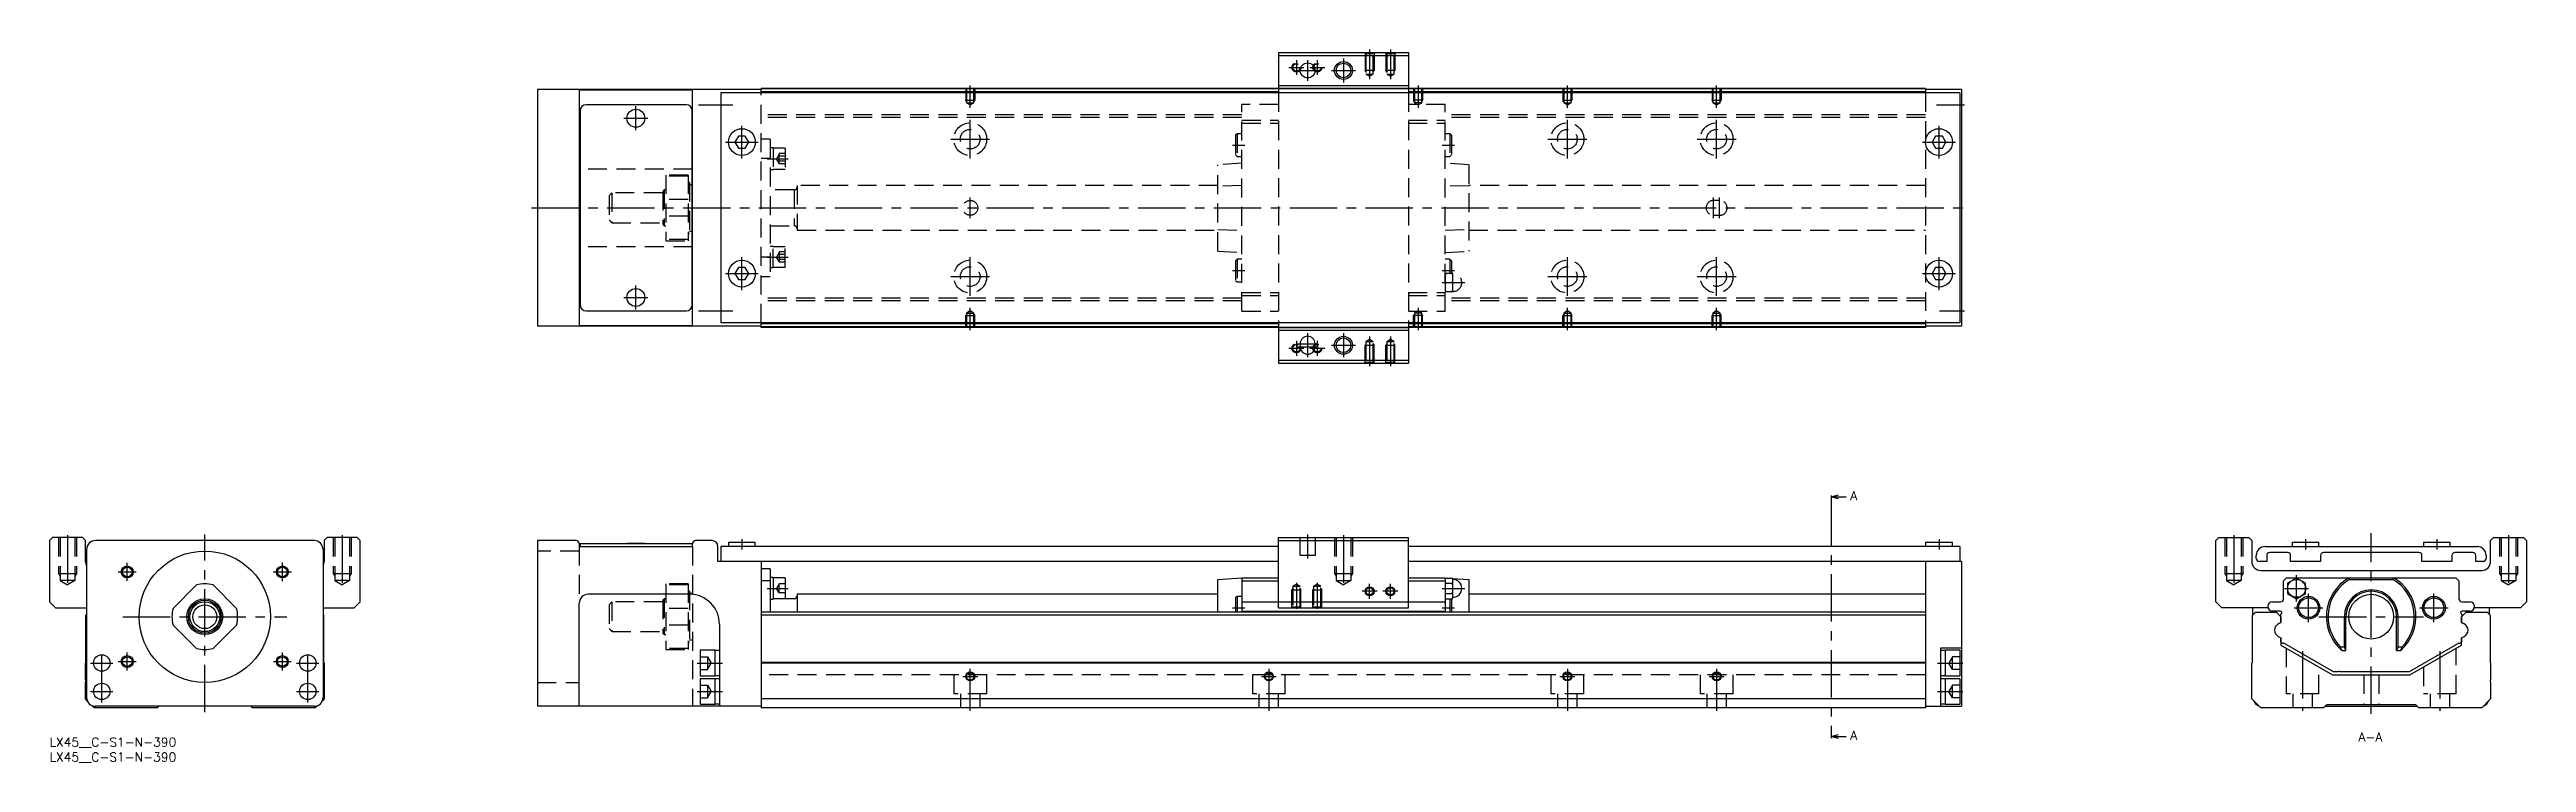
# Model space of a CAD drawing. Extents: x 0 to 830, y -8 to 230.
import ezdxf

# ---------------------------------------------------------------- set-up
doc = ezdxf.new("R2010")
doc.units = 0
doc.header["$LTSCALE"] = 0.5
doc.linetypes.add('CENTER', pattern=[50.8, 31.75, -6.35, 6.35, -6.35])
doc.linetypes.add('DASHED', pattern=[19.05, 12.7, -6.35])
for name, color, linetype in [('MSM_CENTER', 1, 'CENTER'), ('MSM_CONTINUOUS', 7, 'CONTINUOUS'), ('MSM_DASHED', 4, 'DASHED'), ('MSM_NARROW', 5, 'CONTINUOUS'), ('MSM_PART_NUMBER', 7, 'CONTINUOUS')]:
    doc.layers.add(name, color=color, linetype=linetype)
doc.styles.get("Standard").update_dxf_attribs({"font": 'txt.shx', "height": 3, "bigfont": 'bigfont.shx'})

# ---------------------------------------------------------------- blocks, each defined once
blk = doc.blocks.new('*U3')
at = {"layer": 'MSM_PART_NUMBER'}
blk.add_text('LX45__C-S1-N-390', height=3, dxfattribs=at).set_placement((0, -3))
blk = doc.blocks.new('*U4')
at = {"layer": 'MSM_PART_NUMBER'}
blk.add_text('LX45__C-S1-N-390', height=3, dxfattribs=at).set_placement((0, -8))

msp = doc.modelspace()

# ---------------------------------------------------------------- linework, layer by layer
at = {"layer": 'MSM_CENTER'}
for p, q in [((415.15, 224.38), (420.15, 224.38)), ((417.65, 226.88), (417.65, 221.88)), ((421.4, 226.88), (421.4, 219.88)), ((422.15, 224.38), (427.15, 224.38)), ((424.65, 226.88), (424.65, 221.88)), ((433.4, 227.38), (433.4, 219.38)), ((442.15, 230.38), (442.15, 220.47)), ((449.15, 230.38), (449.15, 220.47)), ((308.4, 210.87), (308.4, 218.38)), ((417.9, 223.38), (424.9, 223.38)), ((429.4, 223.38), (437.4, 223.38)), ((458.4, 218.38), (458.4, 210.87)), ((508.4, 210.87), (508.4, 218.38)), ((558.4, 210.87), (558.4, 218.38)), ((196.4, 203.38), (196.4, 211.38)), ((217.4, 211.88), (228.9, 211.88)), ((632.07, 211.88), (641.4, 211.88)), ((192.4, 207.38), (200.4, 207.38)), ((226.4, 199.38), (237.4, 199.38)), ((231.9, 193.88), (231.9, 204.88)), ((301.9, 200.38), (314.9, 200.38)), ((308.4, 193.88), (308.4, 206.88)), ((501.9, 200.38), (514.9, 200.38)), ((508.4, 193.88), (508.4, 206.88)), ((551.9, 200.38), (564.9, 200.38)), ((558.4, 193.88), (558.4, 206.88)), ((627.4, 199.38), (638.4, 199.38)), ((632.9, 193.88), (632.9, 204.88)), ((240.4, 193.83), (247.4, 193.83)), ((396.25, 198.38), (400.35, 198.38)), ((466.45, 198.38), (470.55, 198.38)), ((161.4, 177.38), (642.4, 177.38)), ((308.4, 173.88), (308.4, 180.88)), ((557.4, 173.88), (557.4, 180.88)), ((559.4, 173.88), (559.4, 180.88)), ((231.9, 149.88), (231.9, 160.88)), ((240.4, 160.92), (247.4, 160.92)), ((308.4, 147.88), (308.4, 160.88)), ((508.4, 147.88), (508.4, 160.88)), ((558.4, 147.88), (558.4, 160.88)), ((632.9, 149.88), (632.9, 160.88)), ((196.4, 143.38), (196.4, 151.38)), ((226.4, 155.38), (237.4, 155.38)), ((301.9, 154.38), (314.9, 154.38)), ((396.25, 156.38), (400.35, 156.38)), ((466.45, 156.38), (470.55, 156.38)), ((466.45, 152.38), (474.05, 152.38)), ((501.9, 154.38), (514.9, 154.38)), ((551.9, 154.38), (564.9, 154.38)), ((627.4, 155.38), (638.4, 155.38)), ((192.4, 147.38), (200.4, 147.38)), ((217.4, 142.88), (228.9, 142.88)), ((308.4, 136.38), (308.4, 143.89)), ((458.4, 143.89), (458.4, 136.38)), ((508.4, 136.38), (508.4, 143.89)), ((558.4, 136.38), (558.4, 143.89)), ((633.07, 142.88), (641.4, 142.88)), ((417.65, 132.88), (417.65, 127.88)), ((421.4, 135.38), (421.4, 127.38)), ((424.65, 132.88), (424.65, 127.88)), ((433.4, 135.38), (433.4, 127.38)), ((442.15, 134.29), (442.15, 124.38)), ((449.15, 134.29), (449.15, 124.38)), ((415.15, 130.38), (420.15, 130.38)), ((417.9, 131.88), (424.9, 131.88)), ((417.9, 130.88), (424.9, 130.88)), ((422.15, 130.38), (427.15, 130.38)), ((429.4, 131.38), (437.4, 131.38)), ((596.74, 80.12), (596.74, 0.88)), ((6, 67.76), (6, 50.18)), ((52, 8.5), (52, 68)), ((98, 67.76), (98, 50.18)), ((231.9, 66.5), (231.9, 63)), ((421.4, 68), (421.4, 60)), ((433.4, 67.76), (433.4, 50.18)), ((632.9, 66.5), (632.9, 63)), ((731.66, 67.76), (731.66, 50.18)), ((755.66, 66.5), (755.66, 63)), ((777.66, 8), (777.66, 68.5)), ((799.66, 66.5), (799.66, 63)), ((823.66, 67.76), (823.66, 50.18)), ((26.02, 52.5), (26.02, 58.5)), ((77.98, 52.4), (77.98, 58.6)), ((196.4, 65.11), (196.4, 65)), ((23.02, 55.5), (29.02, 55.5)), ((74.88, 55.5), (81.08, 55.5)), ((240.4, 50), (247.4, 50)), ((417.65, 51.81), (417.65, 43.1)), ((424.65, 51.81), (424.65, 43.1)), ((442.15, 46.5), (442.15, 51.5)), ((449.15, 46.5), (449.15, 51.5)), ((466.45, 50), (474.05, 50)), ((748.66, 50), (756.66, 50)), ((752.66, 45.54), (752.66, 54.46)), ((396.25, 43.5), (400.35, 43.5)), ((444.65, 49), (439.65, 49)), ((451.65, 49), (446.65, 49)), ((466.45, 43.5), (470.55, 43.5)), ((751.86, 43.5), (761.46, 43.5)), ((756.66, 38.7), (756.66, 48.3)), ((793.86, 43.5), (803.46, 43.5)), ((798.66, 38.7), (798.66, 48.3)), ((24.5, 40.5), (79.5, 40.5)), ((760.16, 40.5), (795.16, 40.5)), ((13.75, 25), (21.25, 25)), ((17.5, 11.75), (17.5, 28.75)), ((23.02, 25.5), (29.02, 25.5)), ((26.02, 22.5), (26.02, 28.5)), ((74.98, 25.5), (80.98, 25.5)), ((77.98, 22.5), (77.98, 28.5)), ((82.75, 25), (90.25, 25)), ((86.5, 11.75), (86.5, 28.75)), ((216.9, 25), (225.4, 25)), ((632.4, 25), (640.9, 25)), ((754.66, 28.97), (754.66, 9)), ((800.66, 28.97), (800.66, 9)), ((305.9, 20.5), (310.9, 20.5)), ((308.4, 9), (308.4, 23)), ((405.9, 20.5), (410.9, 20.5)), ((408.4, 23), (408.4, 9)), ((505.9, 20.5), (510.9, 20.5)), ((508.4, 23), (508.4, 9)), ((555.9, 20.5), (560.9, 20.5)), ((558.4, 23), (558.4, 9)), ((13.75, 15.5), (21.25, 15.5)), ((82.75, 15.5), (90.25, 15.5)), ((216.9, 15.5), (225.4, 15.5)), ((632.4, 15.5), (640.9, 15.5))]:
    msp.add_line(p, q, dxfattribs=at)
at = {"layer": 'MSM_CONTINUOUS'}
for p, q in [((411.65, 229.38), (411.65, 215.88)), ((411.65, 229.38), (455.15, 229.38)), ((411.65, 228.38), (455.15, 228.38)), ((455.15, 229.38), (455.15, 215.88)), ((163.4, 216.98), (163.4, 137.78)), ((238.4, 216.98), (163.4, 216.98)), ((177.4, 216.8), (177.4, 137.95)), ((215.4, 216.8), (177.4, 216.8)), ((215.4, 137.95), (215.4, 216.8)), ((224.9, 215.88), (224.9, 138.88)), ((639.9, 215.88), (224.9, 215.88)), ((238.4, 215.88), (238.4, 217.38)), ((628.4, 217.38), (238.4, 217.38)), ((411.65, 217.18), (238.4, 217.18)), ((411.65, 216.18), (238.4, 216.18)), ((411.65, 218.38), (455.15, 218.38)), ((411.65, 217.38), (455.15, 217.38)), ((628.4, 217.18), (455.15, 217.18)), ((628.4, 216.18), (455.15, 216.18)), ((628.4, 217.38), (628.4, 215.88)), ((640.4, 216.98), (628.4, 216.98)), ((639.9, 215.88), (639.9, 138.88)), ((640.4, 216.98), (640.4, 137.78)), ((177.7, 207.48), (177.4, 207.48)), ((177.7, 209.88), (177.7, 144.88)), ((213.3, 211.88), (179.7, 211.88)), ((215.3, 144.88), (215.3, 209.88)), ((177.7, 202.98), (177.4, 202.98)), ((230.74, 201.38), (229.59, 199.38)), ((229.59, 199.38), (230.74, 197.38)), ((233.05, 201.38), (230.74, 201.38)), ((234.2, 199.38), (233.05, 201.38)), ((233.05, 197.38), (234.2, 199.38)), ((631.74, 201.38), (630.59, 199.38)), ((630.59, 199.38), (631.74, 197.38)), ((634.05, 201.38), (631.74, 201.38)), ((635.2, 199.38), (634.05, 201.38)), ((634.05, 197.38), (635.2, 199.38)), ((230.74, 197.38), (233.05, 197.38)), ((631.74, 197.38), (634.05, 197.38)), ((177.7, 190.38), (177.4, 190.38)), ((215.4, 190.38), (215.3, 190.38)), ((215.4, 185.13), (215.3, 185.13)), ((215.3, 169.63), (215.4, 169.63)), ((177.7, 164.38), (177.4, 164.38)), ((215.4, 164.38), (215.3, 164.38)), ((177.7, 151.78), (177.4, 151.78)), ((215.4, 151.78), (215.3, 151.78)), ((230.74, 157.38), (229.59, 155.38)), ((229.59, 155.38), (230.74, 153.38)), ((233.05, 157.38), (230.74, 157.38)), ((230.74, 153.38), (233.05, 153.38)), ((234.2, 155.38), (233.05, 157.38)), ((233.05, 153.38), (234.2, 155.38)), ((631.74, 157.38), (630.59, 155.38)), ((630.59, 155.38), (631.74, 153.38)), ((634.05, 157.38), (631.74, 157.38)), ((631.74, 153.38), (634.05, 153.38)), ((635.2, 155.38), (634.05, 157.38)), ((634.05, 153.38), (635.2, 155.38)), ((177.4, 147.28), (177.7, 147.28)), ((179.7, 142.88), (213.3, 142.88)), ((238.4, 137.78), (163.4, 137.78)), ((177.4, 137.95), (215.4, 137.95)), ((639.9, 138.88), (224.9, 138.88)), ((238.4, 137.38), (238.4, 138.88)), ((411.65, 138.58), (238.4, 138.58)), ((411.65, 137.58), (238.4, 137.58)), ((628.4, 137.38), (238.4, 137.38)), ((411.65, 138.88), (411.65, 125.38)), ((411.65, 137.38), (455.15, 137.38)), ((411.65, 136.38), (455.15, 136.38)), ((455.15, 138.88), (455.15, 125.38)), ((628.4, 138.58), (455.15, 138.58)), ((628.4, 137.58), (455.15, 137.58)), ((628.4, 138.88), (628.4, 137.38)), ((640.4, 137.78), (628.4, 137.78)), ((411.65, 126.38), (455.15, 126.38)), ((411.65, 125.38), (455.15, 125.38)), ((418.9, 131.88), (418.9, 130.88)), ((423.9, 130.88), (423.9, 131.88)), ((596.74, 80.62), (599.24, 81.29)), ((596.74, 81.12), (596.74, 80.12)), ((596.74, 80.62), (601.74, 80.62)), ((599.24, 79.95), (596.74, 80.62)), ((1, 67), (0, 66)), ((11, 67), (1, 67)), ((12, 66), (11, 67)), ((93, 67), (92, 66)), ((103, 67), (93, 67)), ((104, 66), (103, 67)), ((411.65, 67), (455.15, 67)), ((411.65, 43.5), (411.65, 67)), ((455.15, 43.5), (455.15, 67)), ((725.66, 66), (726.66, 67)), ((726.66, 67), (736.66, 67)), ((736.66, 67), (737.66, 66)), ((817.66, 66), (818.66, 67)), ((818.66, 67), (828.66, 67)), ((828.66, 67), (829.66, 66)), ((0, 66), (0, 45.5)), ((12, 59), (12, 66)), ((12.4, 63), (12.4, 13.5)), ((88.6, 66), (15.4, 66)), ((91.6, 63), (91.6, 13.5)), ((92, 66), (92, 59)), ((104, 45.5), (104, 66)), ((176.4, 66), (163.4, 66)), ((163.4, 66), (163.4, 10.5)), ((177.4, 65), (177.4, 64)), ((177.4, 64), (215.4, 64)), ((177.7, 65), (215.3, 65)), ((177.7, 65), (177.7, 64)), ((193.4, 65.1), (199.4, 65.1)), ((193.4, 65.1), (193.4, 65)), ((199.4, 65), (199.4, 65.1)), ((215.3, 65), (215.3, 64)), ((215.4, 64), (215.4, 65)), ((221.9, 66), (216.4, 66)), ((223.9, 59), (223.9, 64)), ((411.65, 59), (223.9, 59)), ((224.9, 64), (224.9, 59)), ((411.65, 64), (224.9, 64)), ((227.4, 65.5), (227.4, 64)), ((227.4, 65.5), (236.4, 65.5)), ((236.4, 64), (236.4, 65.5)), ((238.4, 59), (238.4, 10)), ((411.65, 66), (455.15, 66)), ((639.9, 64), (455.15, 64)), ((640.4, 59), (455.15, 59)), ((628.4, 65.5), (628.4, 64)), ((628.4, 65.5), (637.4, 65.5)), ((628.4, 59), (628.4, 10)), ((637.4, 64), (637.4, 65.5)), ((639.9, 64), (639.9, 59)), ((640.4, 59), (640.4, 10.5)), ((725.66, 45.5), (725.66, 66)), ((737.66, 66), (737.66, 59)), ((739.16, 60), (739.16, 61)), ((742.66, 59), (740.16, 59)), ((742.16, 64), (813.16, 64)), ((742.66, 61), (742.66, 59)), ((749.66, 62), (743.66, 62)), ((750.66, 59), (750.66, 61)), ((760.66, 59), (750.66, 59)), ((751.16, 65.5), (760.16, 65.5)), ((751.16, 65.5), (751.16, 64)), ((760.16, 64), (760.16, 65.5)), ((760.66, 61), (760.66, 59)), ((793.66, 62), (761.66, 62)), ((794.66, 59), (794.66, 61)), ((804.66, 59), (794.66, 59)), ((795.16, 65.5), (804.16, 65.5)), ((795.16, 65.5), (795.16, 64)), ((804.16, 64), (804.16, 65.5)), ((804.66, 61), (804.66, 59)), ((811.66, 62), (805.66, 62)), ((812.66, 59), (812.66, 61)), ((815.16, 59), (812.66, 59)), ((816.16, 61), (816.16, 60)), ((817.66, 59), (817.66, 66)), ((829.66, 66), (829.66, 45.5)), ((41.36, 43.3), (49.2, 51.14)), ((54.8, 51.14), (62.64, 43.3)), ((241.4, 56.5), (238.4, 56.5)), ((241.4, 52.5), (238.4, 52.5)), ((241.4, 56.5), (241.4, 42)), ((242.4, 53.65), (241.4, 53.65)), ((242.4, 53.65), (242.4, 46.35)), ((246.4, 53.5), (242.4, 53.5)), ((246.4, 53.5), (246.4, 46.5)), ((391.35, 53), (399.35, 53.5)), ((391.35, 42), (391.35, 53)), ((399.35, 53.5), (411.65, 53.5)), ((399.35, 53.5), (399.35, 42)), ((399.35, 52.5), (411.65, 52.5)), ((455.15, 53.5), (467.45, 53.5)), ((455.15, 52.5), (467.45, 52.5)), ((467.45, 53.5), (468.02, 53.46)), ((467.45, 53.5), (467.45, 42)), ((467.57, 53.46), (467.45, 53)), ((467.45, 52.41), (467.45, 52.6)), ((467.57, 53.46), (469.92, 53.46)), ((467.57, 51.73), (469.92, 51.73)), ((470.05, 53), (469.92, 53.46)), ((469.95, 53.34), (475.45, 53)), ((470.05, 47), (470.05, 53)), ((475.45, 53), (475.45, 42)), ((740.66, 56), (814.66, 56)), ((748.31, 52.5), (749.31, 53.5)), ((748.31, 46.5), (748.31, 52.5)), ((749.31, 53.5), (806.01, 53.5)), ((752.66, 53.46), (749.66, 51.73)), ((749.66, 51.73), (749.66, 48.27)), ((755.66, 51.73), (752.66, 53.46)), ((755.66, 48.27), (755.66, 51.73)), ((770.18, 53.5), (770.43, 53)), ((770.43, 53), (784.89, 53)), ((784.89, 53), (785.15, 53.5)), ((806.01, 53.5), (807.01, 52.5)), ((807.01, 52.5), (807.01, 46.5)), ((0, 45.5), (2, 43.5)), ((2, 43.5), (12.4, 43.5)), ((91.6, 43.5), (102, 43.5)), ((102, 43.5), (104, 45.5)), ((177.4, 10.5), (177.4, 45)), ((214.4, 48), (180.4, 48)), ((628.4, 42), (238.4, 42)), ((241.4, 46.35), (242.4, 46.35)), ((249.4, 46.5), (242.4, 46.5)), ((250.4, 48), (250.4, 42)), ((391.35, 48), (250.4, 48)), ((397.75, 47.3), (397.25, 46.8)), ((397.25, 46.8), (397.25, 42)), ((399.35, 47.3), (397.75, 47.3)), ((397.75, 47.3), (397.75, 42)), ((399.35, 45.5), (467.45, 45.5)), ((399.35, 42.4), (467.45, 42.4)), ((411.65, 43.5), (455.15, 43.5)), ((467.45, 47), (467.57, 46.54)), ((467.57, 48.27), (469.92, 48.27)), ((467.57, 46.54), (469.92, 46.54)), ((469.05, 46.54), (469.05, 42)), ((469.55, 46.54), (469.55, 42)), ((469.92, 46.54), (470.05, 47)), ((628.4, 48), (475.45, 48)), ((727.66, 43.5), (725.66, 45.5)), ((743.13, 43.5), (727.66, 43.5)), ((737.86, 41), (738.86, 42)), ((738.06, 41.2), (738.06, 43.5)), ((738.86, 42), (745.91, 42)), ((744.61, 45.5), (747.31, 45.5)), ((746.91, 42.4), (744.61, 42.4)), ((745.91, 42), (747.41, 40.5)), ((749.66, 48.27), (752.66, 46.54)), ((752.66, 46.54), (755.66, 48.27)), ((807.91, 40.5), (809.41, 42)), ((808.01, 45.5), (810.71, 45.5)), ((810.71, 42.4), (808.41, 42.4)), ((809.41, 42), (816.46, 42)), ((827.66, 43.5), (812.2, 43.5)), ((816.46, 42), (817.46, 41)), ((817.26, 41.2), (817.26, 43.5)), ((829.66, 45.5), (827.66, 43.5)), ((12.2, 41), (12.4, 41.2)), ((12.2, 25.2), (12.2, 41)), ((49.2, 29.86), (41.36, 37.7)), ((62.64, 37.7), (54.8, 29.86)), ((91.6, 41.2), (91.8, 41)), ((91.8, 41), (91.8, 25.2)), ((224.4, 38), (224.4, 10.5)), ((628.4, 41), (238.4, 41)), ((737.86, 25.2), (737.86, 41)), ((747.41, 38.61), (746.52, 38.1)), ((746.52, 33.9), (747.41, 33.39)), ((747.36, 40.55), (747.36, 41.2)), ((747.41, 40.5), (747.41, 38.61)), ((747.41, 33.39), (747.41, 31)), ((768.66, 30.44), (768.66, 40.5)), ((769.16, 29.22), (769.16, 40.5)), ((786.16, 29.22), (786.16, 40.5)), ((786.66, 30.44), (786.66, 40.5)), ((807.96, 40.55), (807.91, 40.5)), ((807.91, 40.5), (807.91, 38.61)), ((807.91, 38.61), (807.91, 40.5)), ((808.81, 38.1), (807.91, 38.61)), ((807.91, 33.39), (808.81, 33.9)), ((807.91, 33.39), (807.91, 32.13)), ((807.91, 31), (807.91, 33.39)), ((807.96, 41.2), (807.96, 40.55)), ((817.46, 41), (817.46, 25.2)), ((12, 25), (12.2, 25.2)), ((12, 19.4), (12, 25)), ((91.8, 25.2), (92, 25)), ((92, 25), (92, 13)), ((222.9, 29.25), (217.9, 29.25)), ((217.9, 29.25), (217.9, 20.75)), ((222.9, 29.25), (222.9, 20.75)), ((224.4, 29.15), (222.9, 29.15)), ((628.4, 25.2), (238.4, 25.2)), ((628.4, 25), (238.4, 25)), ((633.4, 30), (633.4, 10.5)), ((640.4, 30), (633.4, 30)), ((634.9, 29.15), (633.4, 29.15)), ((639.9, 29.25), (634.9, 29.25)), ((634.9, 29.25), (634.9, 20.75)), ((639.9, 29.25), (639.9, 20.75)), ((737.66, 25), (737.86, 25.2)), ((737.66, 13), (737.66, 25)), ((747.41, 31), (764.73, 21)), ((748.36, 31.61), (748.16, 31.61)), ((765, 22), (748.36, 31.61)), ((767.3, 30.44), (768.66, 30.44)), ((767.77, 29.22), (769.16, 29.22)), ((769.16, 29.22), (768.66, 30.44)), ((786.66, 30.44), (786.16, 29.22)), ((786.16, 29.22), (787.55, 29.22)), ((786.66, 30.44), (788.02, 30.44)), ((806.96, 31.61), (790.32, 22)), ((790.59, 21), (807.91, 31)), ((807.16, 31.61), (806.96, 31.61)), ((817.46, 25.2), (817.66, 25)), ((817.66, 25), (817.66, 19.4)), ((12, 13), (12, 18.6)), ((217.9, 20.75), (222.9, 20.75)), ((222.9, 19.75), (217.9, 19.75)), ((217.9, 19.75), (217.9, 11.25)), ((222.9, 20.85), (224.4, 20.85)), ((222.9, 19.75), (222.9, 11.25)), ((224.4, 19.65), (222.9, 19.65)), ((633.4, 20.85), (634.9, 20.85)), ((634.9, 19.65), (633.4, 19.65)), ((634.9, 20.75), (639.9, 20.75)), ((639.9, 19.75), (634.9, 19.75)), ((634.9, 19.75), (634.9, 11.25)), ((639.9, 19.75), (639.9, 11.25)), ((764.73, 21), (790.59, 21)), ((766.51, 22), (765, 22)), ((790.32, 22), (767.31, 22)), ((817.66, 18.6), (817.66, 13)), ((12.61, 12.39), (12, 13)), ((15, 10), (14.29, 10.71)), ((36, 10), (15, 10)), ((88.6, 10.5), (15.4, 10.5)), ((36.5, 10.5), (36, 10)), ((68, 10), (67.5, 10.5)), ((89, 10), (68, 10)), ((89.71, 10.71), (89, 10)), ((92, 13), (91.39, 12.39)), ((238.4, 10.5), (163.4, 10.5)), ((217.9, 11.25), (222.9, 11.25)), ((222.9, 11.35), (224.4, 11.35)), ((628.4, 13), (238.4, 13)), ((628.4, 10), (238.4, 10)), ((628.4, 10.5), (640.4, 10.5)), ((633.4, 11.35), (634.9, 11.35)), ((634.9, 11.25), (639.9, 11.25)), ((740.66, 10), (737.66, 13)), ((761.66, 10), (740.66, 10)), ((762.66, 11), (761.66, 10)), ((762.16, 10.5), (793.16, 10.5)), ((792.66, 11), (762.66, 11)), ((793.66, 10), (792.66, 11)), ((814.66, 10), (793.66, 10)), ((817.66, 13), (814.66, 10)), ((596.74, 0.38), (599.24, 1.05)), ((596.74, 0.88), (596.74, -0.12)), ((596.74, 0.38), (601.74, 0.38)), ((599.24, -0.29), (596.74, 0.38))]:
    msp.add_line(p, q, dxfattribs=at)
for centre, radius in [((421.4, 223.38), 2.5), ((433.4, 223.38), 2.46), ((196.4, 207.38), 3), ((231.9, 199.38), 4.5), ((632.9, 199.38), 4.5), ((231.9, 155.38), 4.5), ((632.9, 155.38), 4.5), ((196.4, 147.38), 3), ((433.4, 131.38), 2.46), ((52, 40.5), 22), ((26.02, 55.5), 1.62), ((77.98, 55.5), 1.62), ((442.15, 49), 1.23), ((449.15, 49), 1.23), ((752.66, 50), 3), ((52, 40.5), 6), ((52, 40.5), 5.5), ((52, 40.5), 5), ((52, 40.5), 4), ((756.66, 43.5), 3.8), ((756.66, 43.5), 3.3), ((777.66, 40.5), 7.5), ((798.66, 43.5), 3.8), ((798.66, 43.5), 3.3), ((17.5, 25), 2.75), ((26.02, 25.5), 1.62), ((77.98, 25.5), 1.62), ((86.5, 25), 2.75), ((17.5, 15.5), 2.75), ((86.5, 15.5), 2.75), ((308.4, 20.5), 1.23), ((408.4, 20.5), 1.23), ((508.4, 20.5), 1.23), ((558.4, 20.5), 1.23)]:
    msp.add_circle(centre, radius, dxfattribs=at)
for centre, radius, start, end in [((179.7, 209.88), 2, 90, 180), ((213.3, 209.88), 2, 0, 90), ((179.7, 144.88), 2, 180, 270), ((213.3, 144.88), 2, 270, 0), ((421.4, 131.88), 2.5, 0, 180), ((421.4, 130.88), 2.5, 180, 0), ((15, 59), 3, 180, 209.92525), ((15.4, 63), 3, 90, 180), ((88.6, 63), 3, 0, 90), ((89, 59), 3, 330.07238, 0), ((176.4, 65), 1, 0, 90), ((216.4, 65), 1, 90.31382, 180), ((221.87, 63.97), 2.03, 0.84425, 89.15575), ((740.66, 59), 3, 180, 270), ((742.16, 61), 3, 90, 180), ((740.16, 60), 1, 180, 270), ((743.66, 61), 1, 90, 180), ((749.66, 61), 1, 0, 90), ((761.66, 61), 1, 90, 180), ((793.66, 61), 1, 0, 90), ((805.66, 61), 1, 90, 180), ((811.66, 61), 1, 0, 90), ((813.16, 61), 3, 0, 90), ((814.66, 59), 3, 270, 0), ((815.16, 60), 1, 270, 0), ((52, 40.5), 11, 75.27264, 104.72736), ((470.75, 52.57), 3.31, 164.22771, 179.4294), ((470.75, 52.63), 3.31, 180.57378, 195.76911), ((480.33, 49.95), 12.89, 172.03062, 179.75617), ((480.9, 50.1), 13.46, 180.40698, 187.80623), ((466.74, 52.56), 3.31, 0.57378, 15.76911), ((466.74, 52.63), 3.31, 344.22771, 359.4294), ((457.06, 49.94), 12.98, 0.27192, 7.94129), ((456.59, 50.1), 13.46, 352.19377, 359.59302), ((470.05, 50), 3, 270, 90), ((777.66, 40.5), 15, 119.92643, 228.76392), ((777.66, 40.5), 14.44, 120.05097, 224.15139), ((777.66, 40.5), 14.44, 315.84861, 59.94903), ((777.66, 40.5), 15, 311.23608, 60.07357), ((52, 40.5), 11, 165.27264, 194.72736), ((52, 40.5), 11, 345.27264, 14.72736), ((180.4, 45), 3, 90, 180), ((214.4, 38), 10, 0, 90), ((249.4, 47.5), 1, 270, 0), ((470.75, 47.37), 3.31, 164.22771, 179.4294), ((470.75, 47.44), 3.31, 180.57378, 195.76911), ((466.74, 47.37), 3.31, 0.57378, 15.76911), ((466.74, 47.43), 3.31, 344.22771, 359.4294), ((744.61, 43.95), 1.55, 90, 270), ((746.91, 41.4), 1, 30.09191, 90), ((747.31, 46.5), 1, 270, 0), ((748.16, 41.2), 0.8, 118.74892, 180), ((777.66, 40.5), 9, 0, 180), ((777.66, 40.5), 8.5, 0, 180), ((808.01, 46.5), 1, 180, 270), ((808.41, 41.4), 1, 90, 149.90809), ((807.16, 41.2), 0.8, 0, 61.25108), ((810.71, 43.95), 1.55, 270, 90), ((747.82, 35.85), 2.6, 120.00003, 176.58933), ((747.82, 36.15), 2.6, 183.41067, 239.99996), ((807.51, 35.85), 2.6, 3.41067, 59.99996), ((807.51, 36.15), 2.6, 300.00004, 356.58933), ((52, 40.5), 11, 255.27264, 284.72736), ((748.16, 32.41), 0.8, 200.36413, 270), ((779.89, 34.62), 13.26, 198.36858, 204.03004), ((775.37, 34.65), 13.33, 335.98509, 341.61629), ((807.16, 32.41), 0.8, 270, 339.62763), ((11.7, 19), 0.5, 306.8699, 53.1301), ((766.91, 21.7), 0.5, 36.8699, 143.1301), ((817.96, 19), 0.5, 126.8699, 233.1301), ((15.4, 13.5), 3, 180, 270), ((88.6, 13.5), 3, 270, 0), ((741.06, 13.5), 3, 201.81368, 248.18632), ((814.26, 13.5), 3, 291.81505, 338.18495)]:
    msp.add_arc(centre, radius, start, end, dxfattribs=at)
at = {"layer": 'MSM_DASHED'}
for p, q in [((440.65, 229.38), (440.92, 229.1)), ((440.65, 229.38), (440.65, 223.38)), ((440.92, 229.1), (440.92, 222.18)), ((440.92, 229.1), (443.38, 229.1)), ((443.38, 229.1), (443.65, 229.38)), ((443.38, 222.18), (443.38, 229.1)), ((443.65, 229.38), (443.65, 223.38)), ((447.65, 229.38), (447.92, 229.1)), ((447.65, 229.38), (447.65, 223.38)), ((447.92, 229.1), (447.92, 222.18)), ((447.92, 229.1), (450.38, 229.1)), ((450.38, 229.1), (450.65, 229.38)), ((450.38, 222.18), (450.38, 229.1)), ((450.65, 229.38), (450.65, 223.38)), ((177.4, 216.8), (177.4, 216.98)), ((238.4, 138.88), (238.4, 215.88)), ((306.9, 217.38), (306.9, 213.38)), ((307.17, 217.38), (307.17, 212.58)), ((309.63, 212.58), (309.63, 217.38)), ((309.9, 217.38), (309.9, 213.38)), ((455.15, 217.38), (411.65, 217.38)), ((411.65, 215.88), (411.65, 138.88)), ((443.65, 223.38), (440.65, 223.38)), ((440.92, 222.91), (440.65, 223.38)), ((440.92, 222.18), (442.15, 221.47)), ((440.92, 222.18), (443.38, 222.18)), ((442.15, 221.47), (443.38, 222.18)), ((443.38, 222.91), (443.65, 223.38)), ((450.65, 223.38), (447.65, 223.38)), ((447.92, 222.91), (447.65, 223.38)), ((447.92, 222.18), (449.15, 221.47)), ((447.92, 222.18), (450.38, 222.18)), ((449.15, 221.47), (450.38, 222.18)), ((450.38, 222.91), (450.65, 223.38)), ((455.15, 215.88), (455.15, 138.88)), ((456.9, 217.38), (456.9, 213.38)), ((457.17, 217.38), (457.17, 212.58)), ((459.63, 212.58), (459.63, 217.38)), ((459.9, 217.38), (459.9, 213.38)), ((506.9, 217.38), (506.9, 213.38)), ((507.17, 217.38), (507.17, 212.58)), ((509.63, 212.58), (509.63, 217.38)), ((509.9, 217.38), (509.9, 213.38)), ((556.9, 217.38), (556.9, 213.38)), ((557.17, 217.38), (557.17, 212.58)), ((559.63, 212.58), (559.63, 217.38)), ((559.9, 217.38), (559.9, 213.38)), ((628.4, 215.88), (628.4, 138.88)), ((399.35, 208.52), (238.4, 208.52)), ((399.35, 207.63), (238.4, 207.63)), ((306.9, 213.38), (309.9, 213.38)), ((307.17, 212.91), (306.9, 213.38)), ((307.17, 212.58), (308.4, 211.87)), ((307.17, 212.58), (309.63, 212.58)), ((308.4, 211.87), (309.63, 212.58)), ((309.63, 212.91), (309.9, 213.38)), ((411.65, 211.98), (399.35, 211.98)), ((399.35, 142.78), (399.35, 211.98)), ((467.45, 211.98), (455.15, 211.98)), ((459.9, 213.38), (456.9, 213.38)), ((457.17, 212.91), (456.9, 213.38)), ((459.63, 212.58), (457.17, 212.58)), ((457.17, 212.58), (458.4, 211.87)), ((458.4, 211.87), (459.63, 212.58)), ((459.63, 212.91), (459.9, 213.38)), ((467.45, 142.78), (467.45, 211.98)), ((628.4, 208.52), (467.45, 208.52)), ((628.4, 207.63), (467.45, 207.63)), ((506.9, 213.38), (509.9, 213.38)), ((507.17, 212.91), (506.9, 213.38)), ((507.17, 212.58), (509.63, 212.58)), ((507.17, 212.58), (508.4, 211.87)), ((508.4, 211.87), (509.63, 212.58)), ((509.63, 212.91), (509.9, 213.38)), ((556.9, 213.38), (559.9, 213.38)), ((557.17, 212.91), (556.9, 213.38)), ((557.17, 212.58), (559.63, 212.58)), ((557.17, 212.58), (558.4, 211.87)), ((558.4, 211.87), (559.63, 212.58)), ((559.63, 212.91), (559.9, 213.38)), ((241.4, 200.38), (238.4, 200.38)), ((241.4, 200.38), (241.4, 154.38)), ((397.75, 202.18), (397.25, 201.68)), ((397.25, 201.68), (397.25, 195.08)), ((397.75, 202.18), (397.75, 194.58)), ((399.35, 202.18), (397.75, 202.18)), ((399.35, 206.73), (411.65, 206.73)), ((399.35, 205.73), (411.65, 205.73)), ((455.15, 206.73), (467.45, 206.73)), ((455.15, 205.73), (467.45, 205.73)), ((469.05, 202.18), (467.45, 202.18)), ((469.05, 202.18), (469.05, 194.58)), ((469.55, 201.68), (469.05, 202.18)), ((469.55, 201.68), (469.55, 195.08)), ((241.4, 193.9), (238.4, 193.9)), ((242.4, 197.48), (241.4, 197.48)), ((242.4, 197.48), (242.4, 190.18)), ((246.4, 197.33), (242.4, 197.33)), ((244.4, 195.33), (243.53, 193.83)), ((244.4, 192.33), (243.53, 193.83)), ((244.4, 192.1), (244.4, 195.56)), ((246.4, 195.56), (244.4, 195.56)), ((246.4, 194.7), (244.4, 194.7)), ((246.4, 192.96), (244.4, 192.96)), ((246.4, 192.1), (244.4, 192.1)), ((246.4, 197.33), (246.4, 190.33)), ((399.35, 192.38), (391.35, 191.82)), ((391.35, 162.93), (391.35, 191.82)), ((397.25, 195.08), (397.75, 194.58)), ((397.75, 194.58), (399.35, 194.58)), ((467.45, 194.58), (469.05, 194.58)), ((475.45, 191.82), (467.45, 192.38)), ((469.05, 194.58), (469.55, 195.08)), ((475.45, 191.82), (475.45, 162.93)), ((215.3, 190.38), (177.7, 190.38)), ((205.9, 183.38), (205.4, 182.88)), ((205.4, 182.88), (205.4, 171.88)), ((205.9, 183.38), (205.9, 171.38)), ((206.4, 183.38), (205.9, 183.38)), ((206.4, 188.38), (206.4, 166.38)), ((213.9, 188.38), (206.4, 188.38)), ((213.9, 188.01), (206.4, 188.01)), ((213.9, 188.38), (213.9, 166.38)), ((214.4, 185.88), (213.9, 185.88)), ((214.4, 185.88), (214.4, 168.88)), ((215.3, 185.13), (214.4, 185.13)), ((241.4, 190.18), (242.4, 190.18)), ((249.4, 183.38), (241.4, 183.38)), ((242.4, 190.33), (246.4, 190.33)), ((249.4, 183.38), (249.4, 171.38)), ((250.4, 184.88), (250.4, 169.88)), ((391.35, 184.88), (250.4, 184.88)), ((399.35, 184.86), (391.35, 184.61)), ((475.45, 184.61), (467.45, 184.86)), ((628.4, 184.88), (475.45, 184.88)), ((188.4, 182.38), (187.4, 181.38)), ((187.4, 181.38), (187.4, 173.38)), ((188.4, 182.38), (188.4, 172.38)), ((205.4, 182.38), (188.4, 182.38)), ((213.9, 180.17), (206.4, 180.17)), ((213.9, 174.58), (206.4, 174.58)), ((559.4, 179.88), (557.4, 179.88)), ((557.4, 174.88), (559.4, 174.88)), ((187.4, 173.38), (188.4, 172.38)), ((188.4, 172.38), (205.4, 172.38)), ((205.4, 171.88), (205.9, 171.38)), ((205.9, 171.38), (206.4, 171.38)), ((213.9, 166.74), (206.4, 166.74)), ((206.4, 166.38), (213.9, 166.38)), ((213.9, 168.88), (214.4, 168.88)), ((214.4, 169.63), (215.3, 169.63)), ((241.4, 171.38), (249.4, 171.38)), ((250.4, 169.88), (391.35, 169.88)), ((391.35, 170.14), (399.35, 169.89)), ((467.45, 169.89), (475.45, 170.14)), ((475.45, 169.88), (628.4, 169.88)), ((215.3, 164.38), (177.7, 164.38)), ((241.4, 160.85), (238.4, 160.85)), ((241.4, 164.57), (242.4, 164.57)), ((242.4, 157.27), (242.4, 164.57)), ((242.4, 164.42), (246.4, 164.42)), ((244.4, 162.42), (243.53, 160.92)), ((244.4, 159.42), (243.53, 160.92)), ((244.4, 162.65), (244.4, 159.19)), ((246.4, 162.65), (244.4, 162.65)), ((246.4, 161.79), (244.4, 161.79)), ((246.4, 160.05), (244.4, 160.05)), ((246.4, 159.19), (244.4, 159.19)), ((246.4, 157.42), (246.4, 164.42)), ((391.35, 162.93), (399.35, 162.38)), ((397.75, 160.18), (397.25, 159.68)), ((397.25, 159.68), (397.25, 153.08)), ((397.75, 160.18), (397.75, 152.58)), ((399.35, 160.18), (397.75, 160.18)), ((467.45, 162.38), (475.45, 162.93)), ((469.05, 160.18), (467.45, 160.18)), ((469.55, 159.68), (469.05, 160.18)), ((469.05, 160.18), (469.05, 155.38)), ((469.55, 159.68), (469.55, 155.38)), ((238.4, 154.38), (241.4, 154.38)), ((242.4, 157.27), (241.4, 157.27)), ((246.4, 157.42), (242.4, 157.42)), ((397.25, 153.08), (397.75, 152.58)), ((397.75, 152.58), (399.35, 152.58)), ((470.05, 155.38), (467.45, 155.38)), ((467.45, 149.38), (470.05, 149.38)), ((467.57, 152.38), (469.92, 152.38)), ((470.05, 149.38), (470.05, 155.38)), ((399.35, 147.13), (238.4, 147.13)), ((399.35, 146.23), (238.4, 146.23)), ((307.17, 141.84), (306.9, 141.38)), ((306.9, 137.38), (306.9, 141.38)), ((306.9, 141.38), (309.9, 141.38)), ((308.4, 142.89), (307.17, 142.18)), ((307.17, 142.18), (307.17, 137.38)), ((307.17, 142.18), (309.63, 142.18)), ((309.63, 142.18), (308.4, 142.89)), ((309.63, 137.38), (309.63, 142.18)), ((309.63, 141.84), (309.9, 141.38)), ((309.9, 137.38), (309.9, 141.38)), ((399.35, 149.03), (411.65, 149.03)), ((399.35, 148.03), (411.65, 148.03)), ((399.35, 142.78), (411.65, 142.78)), ((455.15, 149.03), (467.45, 149.03)), ((455.15, 148.03), (467.45, 148.03)), ((455.15, 142.78), (467.45, 142.78)), ((457.17, 141.84), (456.9, 141.38)), ((459.9, 141.38), (456.9, 141.38)), ((456.9, 137.38), (456.9, 141.38)), ((458.4, 142.89), (457.17, 142.18)), ((459.63, 142.18), (457.17, 142.18)), ((457.17, 142.18), (457.17, 137.38)), ((459.63, 142.18), (458.4, 142.89)), ((459.63, 137.38), (459.63, 142.18)), ((459.63, 141.84), (459.9, 141.38)), ((459.9, 137.38), (459.9, 141.38)), ((628.4, 147.13), (467.45, 147.13)), ((628.4, 146.23), (467.45, 146.23)), ((507.17, 141.84), (506.9, 141.38)), ((506.9, 141.38), (509.9, 141.38)), ((506.9, 137.38), (506.9, 141.38)), ((508.4, 142.89), (507.17, 142.18)), ((507.17, 142.18), (509.63, 142.18)), ((507.17, 142.18), (507.17, 137.38)), ((509.63, 142.18), (508.4, 142.89)), ((509.63, 137.38), (509.63, 142.18)), ((509.63, 141.84), (509.9, 141.38)), ((509.9, 137.38), (509.9, 141.38)), ((557.17, 141.84), (556.9, 141.38)), ((556.9, 141.38), (559.9, 141.38)), ((556.9, 137.38), (556.9, 141.38)), ((558.4, 142.89), (557.17, 142.18)), ((557.17, 142.18), (559.63, 142.18)), ((557.17, 142.18), (557.17, 137.38)), ((559.63, 142.18), (558.4, 142.89)), ((559.63, 137.38), (559.63, 142.18)), ((559.63, 141.84), (559.9, 141.38)), ((559.9, 137.38), (559.9, 141.38)), ((177.4, 137.95), (177.4, 137.78)), ((455.15, 137.38), (411.65, 137.38)), ((442.15, 133.29), (440.92, 132.58)), ((443.38, 132.58), (442.15, 133.29)), ((449.15, 133.29), (447.92, 132.58)), ((450.38, 132.58), (449.15, 133.29)), ((440.92, 131.84), (440.65, 131.38)), ((440.65, 125.38), (440.65, 131.38)), ((440.65, 131.38), (443.65, 131.38)), ((440.92, 125.65), (440.65, 125.38)), ((440.92, 132.58), (440.92, 125.65)), ((443.38, 132.58), (440.92, 132.58)), ((443.38, 125.65), (440.92, 125.65)), ((443.38, 125.65), (443.38, 132.58)), ((443.38, 131.84), (443.65, 131.38)), ((443.65, 125.38), (443.38, 125.65)), ((443.65, 125.38), (443.65, 131.38)), ((447.92, 131.84), (447.65, 131.38)), ((447.65, 125.38), (447.65, 131.38)), ((447.65, 131.38), (450.65, 131.38)), ((447.92, 125.65), (447.65, 125.38)), ((447.92, 132.58), (447.92, 125.65)), ((450.38, 132.58), (447.92, 132.58)), ((450.38, 125.65), (447.92, 125.65)), ((450.38, 125.65), (450.38, 132.58)), ((450.38, 131.84), (450.65, 131.38)), ((450.65, 125.38), (450.38, 125.65)), ((450.65, 125.38), (450.65, 131.38)), ((3, 67), (3, 55)), ((3.54, 67), (3.54, 52.6)), ((8.46, 67), (8.46, 52.6)), ((9, 67), (9, 55)), ((95, 67), (95, 55)), ((95.54, 67), (95.54, 52.6)), ((100.46, 67), (100.46, 52.6)), ((101, 67), (101, 55)), ((418.9, 61), (418.9, 67)), ((423.9, 67), (423.9, 61)), ((430.4, 67), (430.4, 55)), ((430.94, 67), (430.94, 52.6)), ((435.85, 67), (435.85, 52.6)), ((436.4, 67), (436.4, 55)), ((728.66, 67), (728.66, 55)), ((729.2, 67), (729.2, 52.6)), ((734.12, 67), (734.12, 52.6)), ((734.66, 67), (734.66, 55)), ((820.66, 67), (820.66, 55)), ((821.2, 67), (821.2, 52.6)), ((826.12, 67), (826.12, 52.6)), ((826.66, 67), (826.66, 55)), ((177.4, 62.5), (163.4, 62.5)), ((177.4, 64), (177.4, 45)), ((215.4, 64), (215.4, 10.5)), ((423.9, 61), (418.9, 61)), ((755.66, 65.5), (755.66, 63)), ((799.66, 65.5), (799.66, 63)), ((3, 55), (9, 55)), ((3, 55), (3.54, 54.06)), ((8.46, 52.6), (3.54, 52.6)), ((3.54, 52.6), (6, 51.18)), ((8.46, 52.6), (6, 51.18)), ((9, 55), (8.46, 54.06)), ((95, 55), (101, 55)), ((95, 55), (95.54, 54.06)), ((100.46, 52.6), (95.54, 52.6)), ((95.54, 52.6), (98, 51.18)), ((100.46, 52.6), (98, 51.18)), ((101, 55), (100.46, 54.06)), ((206.4, 51.5), (206.4, 29.5)), ((213.9, 51.5), (206.4, 51.5)), ((213.9, 51.14), (206.4, 51.14)), ((213.9, 51.5), (213.9, 29.5)), ((244.4, 51.5), (243.53, 50)), ((244.4, 48.5), (243.53, 50)), ((244.4, 48.5), (244.4, 51.5)), ((246.4, 51.5), (244.4, 51.5)), ((244.4, 50), (246.4, 50)), ((416.42, 49.97), (416.15, 49.5)), ((417.65, 51.41), (416.42, 50.7)), ((416.42, 50.7), (416.42, 43.77)), ((416.42, 50.7), (418.88, 50.7)), ((418.88, 50.7), (417.65, 51.41)), ((418.88, 43.77), (418.88, 50.7)), ((418.88, 49.97), (419.15, 49.5)), ((423.42, 49.97), (423.15, 49.5)), ((424.65, 51.41), (423.42, 50.7)), ((423.42, 50.7), (425.88, 50.7)), ((423.42, 50.7), (423.42, 43.77)), ((425.88, 50.7), (424.65, 51.41)), ((425.88, 43.77), (425.88, 50.7)), ((425.88, 49.97), (426.15, 49.5)), ((430.4, 55), (436.4, 55)), ((430.4, 55), (430.94, 54.06)), ((430.94, 52.6), (435.85, 52.6)), ((430.94, 52.6), (433.4, 51.18)), ((435.85, 52.6), (433.4, 51.18)), ((436.4, 55), (435.85, 54.06)), ((728.66, 55), (734.66, 55)), ((728.66, 55), (729.2, 54.06)), ((734.12, 52.6), (729.2, 52.6)), ((729.2, 52.6), (731.66, 51.18)), ((734.12, 52.6), (731.66, 51.18)), ((734.66, 55), (734.12, 54.06)), ((820.66, 55), (826.66, 55)), ((820.66, 55), (821.2, 54.06)), ((821.2, 52.6), (826.12, 52.6)), ((821.2, 52.6), (823.66, 51.18)), ((826.12, 52.6), (823.66, 51.18)), ((826.66, 55), (826.12, 54.06)), ((188.4, 45.5), (187.4, 44.5)), ((187.4, 44.5), (187.4, 36.5)), ((188.4, 45.5), (188.4, 35.5)), ((205.4, 45.5), (188.4, 45.5)), ((205.9, 46.5), (205.4, 46)), ((205.4, 46), (205.4, 35)), ((205.9, 46.5), (205.9, 34.5)), ((206.4, 46.5), (205.9, 46.5)), ((213.9, 43.3), (206.4, 43.3)), ((214.4, 49), (213.9, 49)), ((214.4, 49), (214.4, 32)), ((215.4, 48.25), (214.4, 48.25)), ((246.4, 48.5), (244.4, 48.5)), ((416.15, 43.5), (416.15, 49.5)), ((416.15, 49.5), (419.15, 49.5)), ((416.42, 43.77), (416.15, 43.5)), ((416.42, 43.77), (418.88, 43.77)), ((419.15, 43.5), (418.88, 43.77)), ((419.15, 43.5), (419.15, 49.5)), ((423.15, 43.5), (423.15, 49.5)), ((423.15, 49.5), (426.15, 49.5)), ((423.42, 43.77), (423.15, 43.5)), ((423.42, 43.77), (425.88, 43.77)), ((426.15, 43.5), (425.88, 43.77)), ((426.15, 43.5), (426.15, 49.5)), ((187.4, 36.5), (188.4, 35.5)), ((188.4, 35.5), (205.4, 35.5)), ((205.4, 35), (205.9, 34.5)), ((205.9, 34.5), (206.4, 34.5)), ((213.9, 37.7), (206.4, 37.7)), ((746.52, 38.1), (747.41, 38.61)), ((747.41, 40.5), (747.36, 40.55)), ((747.41, 38.61), (747.41, 40.5)), ((747.41, 32.13), (747.41, 33.39)), ((807.91, 38.61), (808.81, 38.1)), ((213.9, 29.86), (206.4, 29.86)), ((206.4, 29.5), (213.9, 29.5)), ((213.9, 32), (214.4, 32)), ((214.4, 32.75), (215.4, 32.75)), ((217.9, 27.12), (220.4, 27.12)), ((217.9, 25), (220.4, 25)), ((220.4, 27.12), (220.4, 22.88)), ((220.4, 27.12), (221.62, 25)), ((220.4, 22.88), (221.62, 25)), ((637.4, 27.12), (636.17, 25)), ((637.4, 22.88), (636.17, 25)), ((637.4, 22.88), (637.4, 27.12)), ((639.9, 27.12), (637.4, 27.12)), ((637.4, 25), (639.9, 25)), ((749.16, 29.99), (749.16, 14.7)), ((806.16, 14.7), (806.16, 29.99)), ((163.4, 18.5), (177.4, 18.5)), ((217.9, 22.88), (220.4, 22.88)), ((217.9, 17.62), (220.4, 17.62)), ((220.4, 17.62), (220.4, 13.38)), ((220.4, 17.62), (221.62, 15.5)), ((628.4, 21), (238.4, 21)), ((302.9, 21), (302.9, 14.7)), ((313.9, 14.7), (313.9, 21)), ((402.9, 21), (402.9, 14.7)), ((413.9, 14.7), (413.9, 21)), ((502.9, 21), (502.9, 14.7)), ((513.9, 14.7), (513.9, 21)), ((552.9, 21), (552.9, 14.7)), ((563.9, 14.7), (563.9, 21)), ((637.4, 17.62), (636.17, 15.5)), ((639.9, 22.88), (637.4, 22.88)), ((637.4, 13.38), (637.4, 17.62)), ((639.9, 17.62), (637.4, 17.62)), ((760.16, 14.7), (760.16, 23.64)), ((775.16, 21), (775.16, 11)), ((780.16, 21), (780.16, 11)), ((795.16, 23.64), (795.16, 14.7)), ((217.9, 15.5), (220.4, 15.5)), ((217.9, 13.38), (220.4, 13.38)), ((220.4, 13.38), (221.62, 15.5)), ((313.9, 14.7), (302.9, 14.7)), ((305.1, 14.7), (305.1, 10)), ((311.7, 10), (311.7, 14.7)), ((413.9, 14.7), (402.9, 14.7)), ((405.1, 14.7), (405.1, 10)), ((411.7, 10), (411.7, 14.7)), ((513.9, 14.7), (502.9, 14.7)), ((505.1, 14.7), (505.1, 10)), ((511.7, 10), (511.7, 14.7)), ((563.9, 14.7), (552.9, 14.7)), ((555.1, 14.7), (555.1, 10)), ((561.7, 10), (561.7, 14.7)), ((637.4, 13.38), (636.17, 15.5)), ((637.4, 15.5), (639.9, 15.5)), ((639.9, 13.38), (637.4, 13.38)), ((760.16, 14.7), (749.16, 14.7)), ((751.36, 14.7), (751.36, 10)), ((757.96, 10), (757.96, 14.7)), ((806.16, 14.7), (795.16, 14.7)), ((797.36, 14.7), (797.36, 10)), ((803.96, 10), (803.96, 14.7))]:
    msp.add_line(p, q, dxfattribs=at)
for centre, radius in [((417.65, 224.38), 1.5), ((417.65, 224.38), 1.23), ((424.65, 224.38), 1.5), ((424.65, 224.38), 1.23), ((308.4, 200.38), 5.5), ((308.4, 200.38), 3.3), ((508.4, 200.38), 5.5), ((508.4, 200.38), 3.3), ((558.4, 200.38), 5.5), ((558.4, 200.38), 3.3), ((308.4, 177.38), 2.5), ((308.4, 154.38), 5.5), ((308.4, 154.38), 3.3), ((508.4, 154.38), 5.5), ((508.4, 154.38), 3.3), ((558.4, 154.38), 5.5), ((558.4, 154.38), 3.3), ((417.65, 130.38), 1.5), ((417.65, 130.38), 1.23), ((424.65, 130.38), 1.5), ((424.65, 130.38), 1.23)]:
    msp.add_circle(centre, radius, dxfattribs=at)
for centre, radius, start, end in [((249.4, 184.38), 1, 270, 0), ((557.4, 177.38), 2.5, 90, 270), ((559.4, 177.38), 2.5, 270, 90), ((249.4, 170.38), 1, 0, 90), ((477.14, 153.83), 9.69, 170.8086, 179.713), ((477.14, 153.92), 9.7, 180.28862, 189.18978), ((477.14, 150.83), 9.69, 170.8086, 179.713), ((477.14, 150.92), 9.7, 180.28862, 189.18978), ((460.35, 153.83), 9.7, 0.28862, 9.18978), ((460.35, 153.92), 9.69, 350.8086, 359.713), ((460.35, 150.83), 9.7, 0.28862, 9.18978), ((460.35, 150.92), 9.69, 350.8086, 359.713), ((470.05, 152.38), 3, 270, 90)]:
    msp.add_arc(centre, radius, start, end, dxfattribs=at)
at = {"layer": 'MSM_NARROW'}
for centre, radius in [((433.4, 223.38), 3), ((433.4, 131.38), 3), ((26.02, 55.5), 2), ((77.98, 55.5), 2), ((442.15, 49), 1.5), ((449.15, 49), 1.5), ((26.02, 25.5), 2), ((77.98, 25.5), 2), ((308.4, 20.5), 1.5), ((408.4, 20.5), 1.5), ((508.4, 20.5), 1.5), ((558.4, 20.5), 1.5)]:
    msp.add_circle(centre, radius, dxfattribs=at)

# ---------------------------------------------------------------- block references
at = {"layer": 'MSM_CONTINUOUS'}
for name in ['*U3', '*U4']:
    msp.add_blockref(name, (0, 0), dxfattribs=at)

# ---------------------------------------------------------------- texts
at = {"layer": 'MSM_PART_NUMBER'}
for s, p in [('A', (603.16, 79.49)), ('A', (603.16, -0.75)), ('A-A', (773.4, -1.28))]:
    msp.add_text(s, height=3, dxfattribs=at).set_placement(p)

doc.saveas('drawing.dxf')
